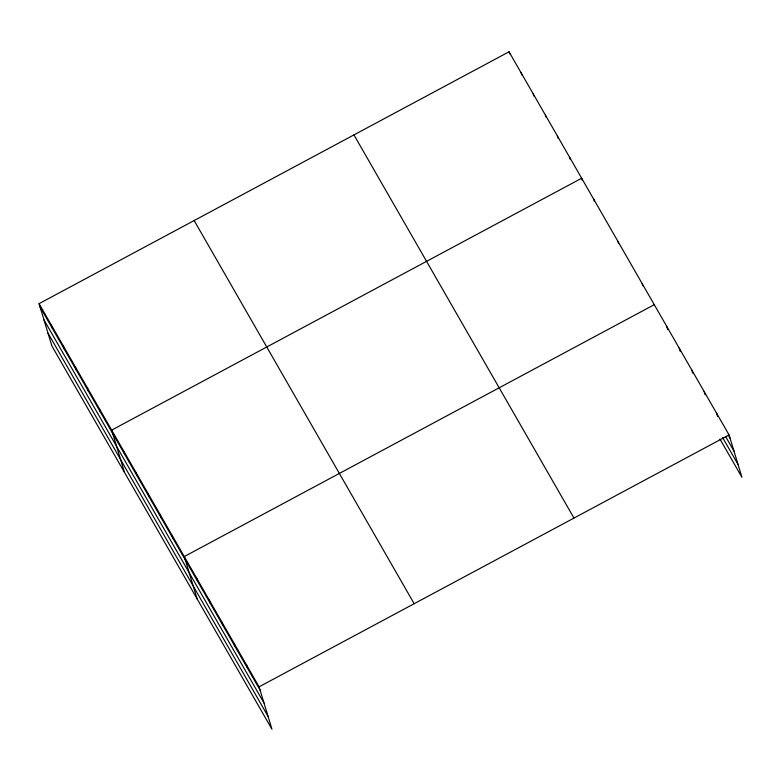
<?xml version="1.0" encoding="UTF-8"?>
<svg xmlns="http://www.w3.org/2000/svg" width="781" height="781" viewBox="0 0 781 781"><rect width="100%" height="100%" fill="white"/><g stroke="black" fill="none" stroke-linecap="round" stroke-linejoin="round"><path stroke-width="1.17" d="M39.05 303.672L259.077 686.831L271.954 729.21L51.927 346.051L39.05 303.672L509.046 51.79L729.073 434.949L741.95 477.328L719.984 439.068M654.263 304.678L184.267 556.56L197.144 598.939M259.077 686.831L729.073 434.949M728.292 435.124L730.069 438.219M725.676 436.647L733.994 451.125M722.591 437.536L738.025 464.422M353.949 134.908L573.976 518.067M194.147 220.554L414.174 603.713M40.046 306.943L260.073 690.101M43.961 319.849L263.998 703.007M48.002 333.145L268.029 716.304M716.607 413.237L717.602 416.507M704.14 391.525L705.136 394.795M691.673 369.813L692.669 373.084M679.197 348.101L680.192 351.372M666.73 326.39L667.726 329.66M642.167 283.601L642.822 285.787M617.956 241.456L618.62 243.633M593.755 199.311L594.419 201.488M582.314 180.411L581.66 178.234L111.663 430.116L124.53 472.495M569.554 157.157L570.218 159.344M557.449 136.089L558.112 138.266M545.353 115.012L546.017 117.199M533.247 93.935L533.911 96.122M521.152 72.867L521.806 75.044M509.046 51.79L509.71 53.977M246.611 665.119L247.606 668.39M234.144 643.407L235.14 646.678M221.677 621.696L222.673 624.966M209.21 599.984L210.196 603.254M196.734 578.272L197.73 581.542M172.171 535.483L173.167 538.753M160.066 514.406L161.062 517.686M147.96 493.338L148.956 496.609M135.865 472.261L136.86 475.541M123.759 451.193L124.755 454.464M99.558 409.039L100.554 412.319M87.452 387.972L88.448 391.242M75.357 366.894L76.353 370.165M63.251 345.817L64.247 349.097M51.155 324.75L52.142 328.02"/></g></svg>
